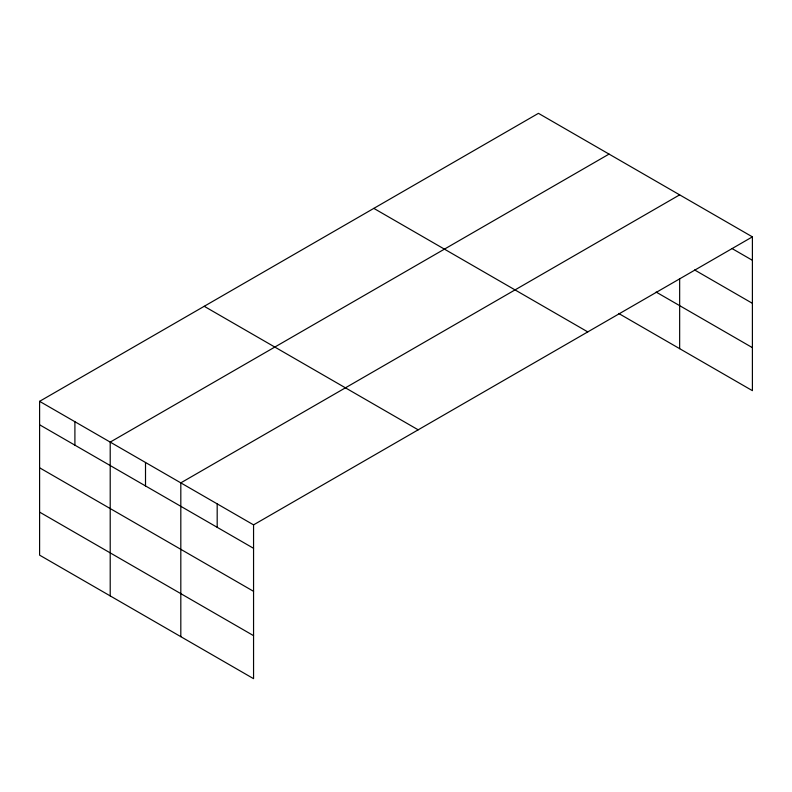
<?xml version="1.0" encoding="UTF-8"?>
<svg xmlns="http://www.w3.org/2000/svg" width="792" height="792" viewBox="0 0 792 792"><rect width="100%" height="100%" fill="white"/><g stroke="black" fill="none" stroke-linecap="round" stroke-linejoin="round"><path stroke-width="1.19" d="M39.6 401.336L253.559 524.868L253.559 678.665L39.6 555.143L39.6 401.336L538.441 113.335L752.4 236.857L752.4 390.664L618.671 313.454M609.048 154.094L110.207 442.104L110.207 595.901M679.655 194.862L180.814 482.863L180.814 636.669M253.559 524.868L752.4 236.857M732.075 248.569L752.4 260.301M694.634 269.973L752.4 303.326M656.122 292.06L752.4 347.648M373.824 208.375L587.783 331.907M204.217 306.296L418.176 429.828M39.6 424.779L253.559 548.312M39.6 467.795L253.559 591.327M39.6 512.117L253.559 635.649M679.655 278.556L679.655 348.668M217.186 503.861L217.186 527.304M145.51 462.478L145.51 485.922M74.903 421.72L74.903 445.163"/></g></svg>
